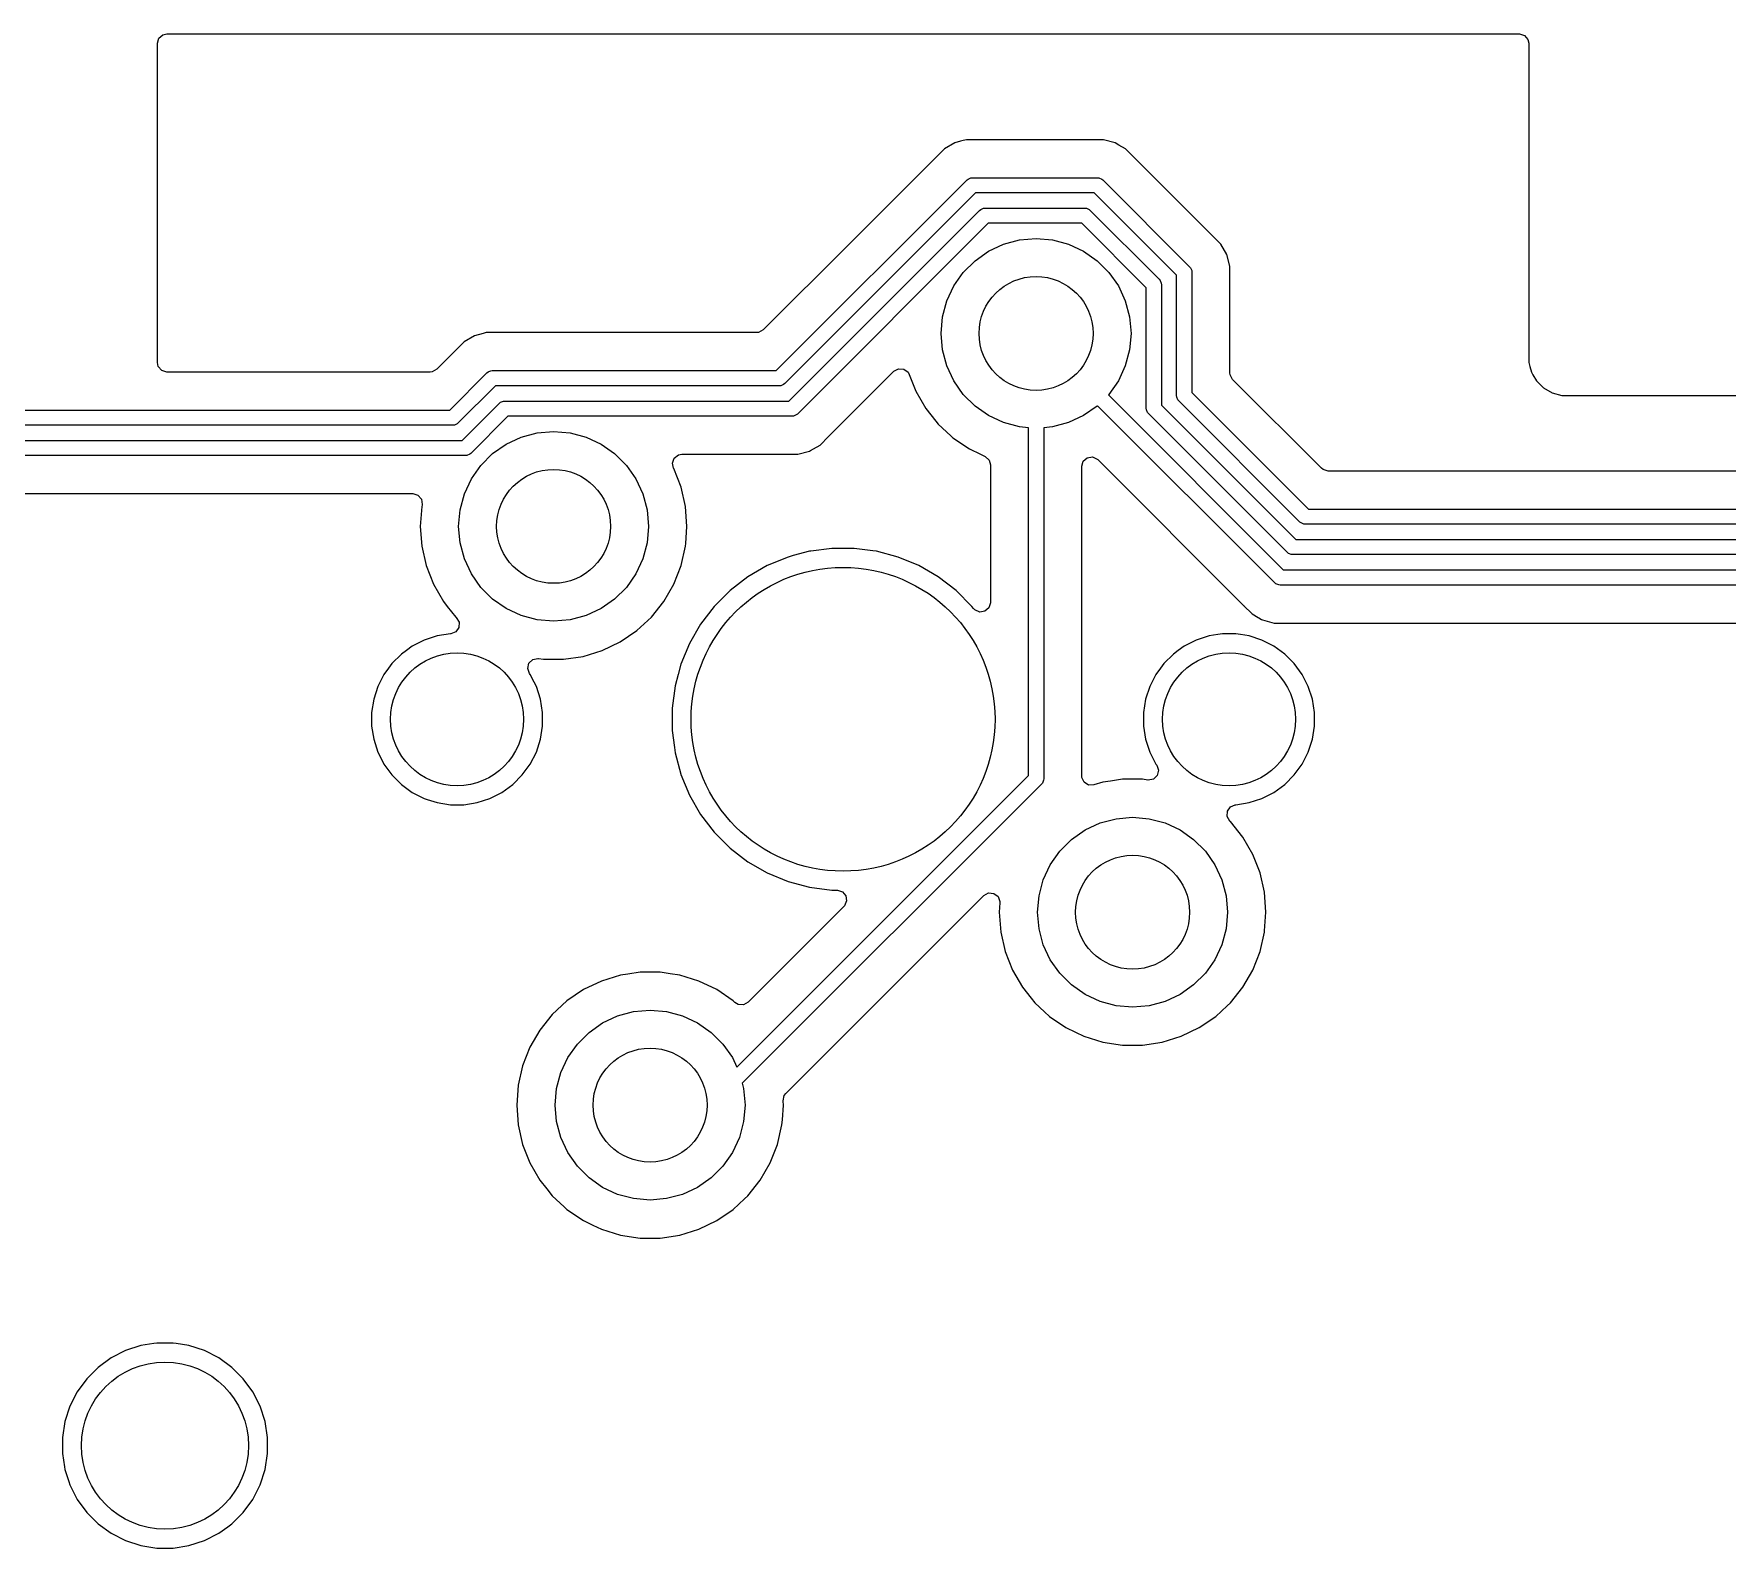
# Model space of a CAD drawing. Extents: x 98 to 223, y -135 to -41.
# Drawn here: x 134.45 to 156.73, y -61.24 to -41.3 of the extents above; entities that cross this region are included whole.
import ezdxf

# ---------------------------------------------------------------- set-up
doc = ezdxf.new("R2010")
doc.units = 0
doc.layers.add('BLACK', color=7, linetype='CONTINUOUS')

msp = doc.modelspace()

# ---------------------------------------------------------------- linework, layer by layer
at = {"layer": 'BLACK', "linetype": 'CONTINUOUS'}
for p, q in [((136.073, -41.42325), (136.092685, -41.356211)), ((136.073, -45.627375), (136.073, -41.42325)), ((136.092685, -41.356211), (136.145489, -41.310456)), ((136.145489, -41.310456), (136.197, -41.29925)), ((136.197, -41.29925), (153.998, -41.29925)), ((153.998, -41.29925), (154.065039, -41.318935)), ((154.065039, -41.318935), (154.110794, -41.371739)), ((154.110794, -41.371739), (154.122, -41.42325)), ((154.122, -41.42325), (154.122, -45.627142)), ((146.567523, -42.734176), (146.430604, -42.813225)), ((146.567528, -42.734173), (146.567523, -42.734176)), ((146.642065, -42.714201), (146.567528, -42.734173)), ((146.679333, -42.704215), (146.642065, -42.714201)), ((146.720254, -42.69325), (146.679333, -42.704214)), ((146.679333, -42.704214), (146.679333, -42.704215)), ((148.358549, -42.69325), (146.720254, -42.69325)), ((148.358565, -42.693249), (148.358549, -42.69325)), ((148.366161, -42.693249), (148.358565, -42.693249)), ((148.524275, -42.693249), (148.366161, -42.693249)), ((148.677003, -42.734173), (148.524275, -42.693249)), ((148.727118, -42.763108), (148.677003, -42.734173)), ((148.727122, -42.763109), (148.727118, -42.763108)), ((148.727122, -42.76311), (148.727122, -42.763109)), ((148.813934, -42.81323), (148.727122, -42.76311)), ((146.318792, -42.925036), (145.176507, -44.067322)), ((146.318794, -42.925034), (146.318792, -42.925036)), ((146.430596, -42.813231), (146.318794, -42.925034)), ((146.430604, -42.813225), (146.430596, -42.813231)), ((148.813935, -42.813231), (148.813934, -42.81323)), ((148.932806, -42.932102), (148.813935, -42.813231)), ((148.932808, -42.932105), (148.932806, -42.932102)), ((150.068018, -44.067314), (148.932808, -42.932105)), ((144.217892, -45.73375), (146.728603, -43.22304)), ((146.728603, -43.22304), (146.743756, -43.210603)), ((146.743756, -43.210603), (146.754314, -43.206229)), ((146.754314, -43.206229), (146.779805, -43.195671)), ((146.779805, -43.195671), (146.799314, -43.19375)), ((146.799314, -43.19375), (148.445218, -43.19375)), ((148.445218, -43.19375), (148.464727, -43.195671)), ((148.464727, -43.195671), (148.500775, -43.210603)), ((148.500775, -43.210603), (148.515929, -43.223039)), ((148.515929, -43.223039), (149.658211, -44.365322)), ((146.840735, -43.39375), (144.330025, -45.904461)), ((148.403796, -43.39375), (146.840735, -43.39375)), ((149.4875, -44.477453), (148.403796, -43.39375)), ((144.383578, -46.13375), (146.894289, -43.62304)), ((146.894289, -43.62304), (146.909442, -43.610603)), ((146.909442, -43.610603), (146.92, -43.606229)), ((146.92, -43.606229), (146.945491, -43.595671)), ((146.945491, -43.595671), (146.965, -43.59375)), ((146.965, -43.59375), (148.279532, -43.59375)), ((148.279532, -43.59375), (148.299041, -43.595671)), ((148.299041, -43.595671), (148.335089, -43.610603)), ((148.335089, -43.610603), (148.350243, -43.623039)), ((148.350243, -43.623039), (149.258211, -44.531008)), ((147.006421, -43.79375), (144.495711, -46.304461)), ((148.23811, -43.79375), (147.006421, -43.79375)), ((149.0875, -44.643139), (148.23811, -43.79375)), ((145.176507, -44.067322), (144.046898, -45.196931)), ((147.0125, -44.161218), (147.209975, -44.069134)), ((147.209975, -44.069134), (147.42044, -44.01274)), ((147.42044, -44.01274), (147.6375, -43.99375)), ((147.6375, -43.99375), (147.85456, -44.01274)), ((147.85456, -44.01274), (148.065025, -44.069134)), ((148.065025, -44.069134), (148.2625, -44.161218)), ((150.068024, -44.067322), (150.068018, -44.067314)), ((150.147073, -44.204241), (150.068024, -44.067322)), ((146.679944, -44.440265), (146.834015, -44.286194)), ((146.834015, -44.286194), (147.0125, -44.161218)), ((148.2625, -44.161218), (148.440985, -44.286194)), ((148.440985, -44.286194), (148.595056, -44.440265)), ((150.147076, -44.204246), (150.147073, -44.204241)), ((150.188001, -44.356976), (150.147076, -44.204246)), ((146.554968, -44.61875), (146.679944, -44.440265)), ((148.595056, -44.440265), (148.720032, -44.61875)), ((149.258211, -44.531008), (149.270648, -44.546161)), ((149.270648, -44.546161), (149.285579, -44.582209)), ((149.4875, -46.062378), (149.4875, -44.477453)), ((149.658211, -44.365322), (149.670647, -44.380475)), ((149.670647, -44.380475), (149.685579, -44.416523)), ((149.685579, -44.416523), (149.6875, -44.436032)), ((149.6875, -44.436032), (149.6875, -46.020956)), ((150.188, -44.525092), (150.188001, -44.525079)), ((150.188, -45.762281), (150.188, -44.525092)), ((150.188001, -44.525079), (150.188001, -44.356976)), ((146.462884, -44.816225), (146.554968, -44.61875)), ((148.720032, -44.61875), (148.812116, -44.816225)), ((149.0875, -46.228064), (149.0875, -44.643139)), ((149.285579, -44.582209), (149.2875, -44.601718)), ((149.2875, -44.601718), (149.2875, -46.186642)), ((146.40649, -45.02669), (146.462884, -44.816225)), ((148.812116, -44.816225), (148.86851, -45.02669)), ((140.400722, -45.23325), (140.361537, -45.243749)), ((143.959217, -45.23325), (140.400722, -45.23325)), ((143.985575, -45.230416), (143.959217, -45.23325)), ((144.046898, -45.196931), (143.985575, -45.230416)), ((146.3875, -45.24375), (146.40649, -45.02669)), ((148.86851, -45.02669), (148.8875, -45.24375)), ((140.111064, -45.353231), (139.99926, -45.465036)), ((140.111072, -45.353225), (140.111064, -45.353231)), ((140.247991, -45.274176), (140.111072, -45.353225)), ((140.247996, -45.274173), (140.247991, -45.274176)), ((140.361538, -45.24375), (140.247996, -45.274173)), ((140.361537, -45.243749), (140.361538, -45.24375)), ((146.40649, -45.46081), (146.3875, -45.24375)), ((146.462884, -45.671275), (146.40649, -45.46081)), ((148.86851, -45.46081), (148.812116, -45.671275)), ((148.8875, -45.24375), (148.86851, -45.46081)), ((136.084206, -45.678886), (136.073, -45.627375)), ((136.129961, -45.73169), (136.084206, -45.678886)), ((139.99926, -45.465036), (139.749241, -45.715056)), ((146.554968, -45.86875), (146.462884, -45.671275)), ((148.812116, -45.671275), (148.720032, -45.86875)), ((154.122, -45.627142), (154.135865, -45.678886)), ((154.135865, -45.678886), (154.156108, -45.754437)), ((136.197, -45.751375), (136.129961, -45.73169)), ((139.66156, -45.751375), (136.197, -45.751375)), ((139.687918, -45.748541), (139.66156, -45.751375)), ((139.749241, -45.715056), (139.687918, -45.748541)), ((139.920235, -46.251875), (140.409071, -45.76304)), ((140.409071, -45.76304), (140.424224, -45.750603)), ((140.424224, -45.750603), (140.434782, -45.746229)), ((140.434782, -45.746229), (140.460273, -45.735671)), ((140.460273, -45.735671), (140.479782, -45.73375)), ((140.479782, -45.73375), (144.217892, -45.73375)), ((144.330025, -45.904461), (144.314871, -45.916897)), ((144.915728, -46.592256), (145.766056, -45.741927)), ((145.766056, -45.741927), (145.827377, -45.708444)), ((145.827377, -45.708444), (145.897069, -45.713428)), ((145.897069, -45.713428), (145.953002, -45.7553)), ((145.953002, -45.7553), (145.969161, -45.784305)), ((145.969161, -45.784305), (146.055932, -46.005393)), ((146.679944, -46.047235), (146.554968, -45.86875)), ((148.720032, -45.86875), (148.595056, -46.047235)), ((150.190834, -45.788639), (150.188, -45.762281)), ((150.224319, -45.849962), (150.190834, -45.788639)), ((151.393788, -47.019431), (150.224319, -45.849962)), ((154.156108, -45.754437), (154.175855, -45.788639)), ((154.175855, -45.788639), (154.222, -45.868564)), ((154.222, -45.868564), (154.315186, -45.96175)), ((140.521203, -45.93375), (140.032368, -46.422586)), ((144.259314, -45.93375), (140.521203, -45.93375)), ((144.278823, -45.931829), (144.259314, -45.93375)), ((144.314871, -45.916897), (144.278823, -45.931829)), ((146.055932, -46.005393), (146.187114, -46.232607)), ((146.834015, -46.201306), (146.679944, -46.047235)), ((148.595056, -46.047235), (148.588731, -46.053559)), ((148.588731, -46.053559), (150.891422, -48.35625)), ((149.489421, -46.081887), (149.4875, -46.062378)), ((149.504353, -46.117935), (149.489421, -46.081887)), ((149.516789, -46.133089), (149.504353, -46.117935)), ((149.6875, -46.020956), (151.222793, -47.55625)), ((154.315186, -45.96175), (154.429314, -46.027642)), ((154.429314, -46.027642), (154.556608, -46.06175)), ((154.556608, -46.06175), (154.688392, -46.06175)), ((154.688392, -46.06175), (173.048, -46.06175)), ((131.676189, -46.251875), (139.920235, -46.251875)), ((140.085921, -46.651875), (140.574757, -46.16304)), ((140.686889, -46.33375), (140.198054, -46.822586)), ((140.574757, -46.16304), (140.58991, -46.150603)), ((140.58991, -46.150603), (140.603638, -46.144917)), ((140.603638, -46.144917), (140.625959, -46.135671)), ((140.625959, -46.135671), (140.645468, -46.13375)), ((140.645468, -46.13375), (144.383578, -46.13375)), ((144.425, -46.33375), (140.686889, -46.33375)), ((144.444509, -46.331829), (144.425, -46.33375)), ((144.480557, -46.316897), (144.444509, -46.331829)), ((144.495711, -46.304461), (144.480557, -46.316897)), ((146.187114, -46.232607), (146.319236, -46.398283)), ((147.0125, -46.326282), (146.834015, -46.201306)), ((147.209975, -46.418366), (147.0125, -46.326282)), ((148.2625, -46.326282), (148.065025, -46.418366)), ((148.440985, -46.201306), (148.2625, -46.326282)), ((148.447309, -46.194981), (148.440985, -46.201306)), ((150.779289, -48.526961), (148.447309, -46.194981)), ((149.089421, -46.247573), (149.0875, -46.228064)), ((149.104353, -46.283621), (149.089421, -46.247573)), ((149.116789, -46.298775), (149.104353, -46.283621)), ((150.944975, -48.12696), (149.116789, -46.298775)), ((149.2875, -46.186642), (151.057107, -47.95625)), ((151.110661, -47.72696), (149.516789, -46.133089)), ((139.961657, -46.451875), (131.71761, -46.451875)), ((139.981166, -46.449954), (139.961657, -46.451875)), ((140.017214, -46.435022), (139.981166, -46.449954)), ((140.032368, -46.422586), (140.017214, -46.435022)), ((140.859975, -46.609134), (141.07044, -46.55274)), ((141.07044, -46.55274), (141.2875, -46.53375)), ((141.2875, -46.53375), (141.50456, -46.55274)), ((141.50456, -46.55274), (141.715025, -46.609134)), ((146.319236, -46.398283), (146.350698, -46.437735)), ((146.350698, -46.437735), (146.517228, -46.592251)), ((147.42044, -46.47476), (147.209975, -46.418366)), ((147.5375, -46.485001), (147.42044, -46.47476)), ((147.5375, -51.06573), (147.5375, -46.485001)), ((147.85456, -46.47476), (147.7375, -46.485001)), ((147.7375, -46.485001), (147.7375, -51.107152)), ((148.065025, -46.418366), (147.85456, -46.47476)), ((131.841875, -46.651875), (140.085921, -46.651875)), ((140.484015, -46.826194), (140.6625, -46.701218)), ((140.6625, -46.701218), (140.859975, -46.609134)), ((141.715025, -46.609134), (141.9125, -46.701218)), ((141.9125, -46.701218), (142.090985, -46.826194)), ((144.504057, -46.834251), (144.656785, -46.793327)), ((144.656785, -46.793327), (144.670556, -46.785375)), ((144.670556, -46.785375), (144.707595, -46.763992)), ((144.707595, -46.763992), (144.707611, -46.763982)), ((144.707611, -46.763982), (144.707618, -46.763978)), ((144.707618, -46.763978), (144.793716, -46.71427)), ((144.793716, -46.71427), (144.90552, -46.602466)), ((144.90552, -46.602464), (144.915724, -46.592261)), ((144.90552, -46.602466), (144.90552, -46.602464)), ((144.915724, -46.592261), (144.915728, -46.592256)), ((146.517228, -46.592251), (146.543021, -46.616183)), ((146.543021, -46.616183), (146.759796, -46.763978)), ((146.759796, -46.763978), (146.759799, -46.763979)), ((146.759799, -46.763979), (146.759803, -46.763982)), ((146.759803, -46.763982), (146.903801, -46.833327)), ((140.127343, -46.851875), (131.883296, -46.851875)), ((140.146852, -46.849954), (140.127343, -46.851875)), ((140.1829, -46.835022), (140.146852, -46.849954)), ((140.198054, -46.822586), (140.1829, -46.835022)), ((140.204968, -47.15875), (140.329944, -46.980265)), ((140.329944, -46.980265), (140.484015, -46.826194)), ((142.090985, -46.826194), (142.245056, -46.980265)), ((142.245056, -46.980265), (142.370032, -47.15875)), ((142.851523, -46.952351), (142.874375, -46.886324)), ((142.867391, -47.017759), (142.851523, -46.952351)), ((142.867053, -47.017922), (142.867391, -47.017759)), ((142.867814, -47.019504), (142.867053, -47.017922)), ((142.867995, -47.020249), (142.867814, -47.019504)), ((142.869068, -47.022107), (142.867995, -47.020249)), ((142.874375, -46.886324), (142.929296, -46.843133)), ((142.929296, -46.843133), (142.975383, -46.83425)), ((142.975383, -46.83425), (144.338331, -46.83425)), ((144.338331, -46.83425), (144.338347, -46.834251)), ((144.338347, -46.834251), (144.345943, -46.834251)), ((144.345943, -46.834251), (144.504054, -46.834251)), ((144.504054, -46.834251), (144.504057, -46.834251)), ((146.903801, -46.833327), (146.966801, -46.863666)), ((146.966801, -46.863666), (147.018661, -46.910488)), ((147.018661, -46.910488), (147.037, -46.975386)), ((147.037, -46.975386), (147.037, -48.789211)), ((148.238, -46.992847), (148.257685, -46.925808)), ((148.238, -51.070364), (148.238, -46.992847)), ((148.257685, -46.925808), (148.310489, -46.880053)), ((148.310489, -46.880053), (148.379647, -46.870109)), ((148.379647, -46.870109), (148.443203, -46.899134)), ((148.443203, -46.899134), (148.449681, -46.905166)), ((148.449681, -46.905166), (150.365139, -48.820624)), ((151.41443, -47.036065), (151.393788, -47.019431)), ((140.112884, -47.356225), (140.204968, -47.15875)), ((142.370032, -47.15875), (142.462116, -47.356225)), ((142.96492, -47.266334), (142.869068, -47.022107)), ((151.481469, -47.05575), (151.41443, -47.036065)), ((167.574235, -47.05575), (151.481469, -47.05575)), ((132.141972, -47.352375), (139.43495, -47.352375)), ((139.43495, -47.352375), (139.501989, -47.37206)), ((139.501989, -47.37206), (139.547744, -47.424864)), ((139.547744, -47.424864), (139.557688, -47.494022)), ((140.05649, -47.56669), (140.112884, -47.356225)), ((142.462116, -47.356225), (142.51851, -47.56669)), ((143.023302, -47.52212), (142.96492, -47.266334)), ((139.551696, -47.522128), (139.532092, -47.783745)), ((139.555842, -47.503965), (139.551696, -47.522128)), ((139.557688, -47.494022), (139.555842, -47.503965)), ((140.0375, -47.78375), (140.05649, -47.56669)), ((142.51851, -47.56669), (142.5375, -47.78375)), ((143.023302, -47.522124), (143.023302, -47.52212)), ((143.023303, -47.522129), (143.023302, -47.522124)), ((143.042908, -47.783745), (143.023303, -47.522129)), ((151.222793, -47.55625), (167.660904, -47.55625)), ((139.532092, -47.783745), (139.532092, -47.783754)), ((139.532092, -47.783754), (139.551696, -48.04537)), ((140.05649, -48.00081), (140.0375, -47.78375)), ((142.5375, -47.78375), (142.51851, -48.00081)), ((143.026074, -48.008391), (143.042908, -47.783754)), ((143.042908, -47.783754), (143.042908, -47.783745)), ((151.125814, -47.739397), (151.110661, -47.72696)), ((151.136372, -47.74377), (151.125814, -47.739397)), ((151.161863, -47.754329), (151.136372, -47.74377)), ((151.181372, -47.75625), (151.161863, -47.754329)), ((167.619482, -47.75625), (151.181372, -47.75625)), ((139.551696, -48.04537), (139.551697, -48.045375)), ((139.551697, -48.045375), (139.610076, -48.301152)), ((140.112884, -48.211275), (140.05649, -48.00081)), ((142.51851, -48.00081), (142.462116, -48.211275)), ((142.96492, -48.301166), (143.023302, -48.04538)), ((143.023302, -48.04538), (143.026074, -48.008391)), ((144.657507, -48.111757), (144.442263, -48.169431)), ((144.671585, -48.109903), (144.657507, -48.111757)), ((144.949986, -48.07325), (144.671585, -48.109903)), ((144.949994, -48.07325), (144.949986, -48.07325)), ((145.245006, -48.07325), (144.949994, -48.07325)), ((145.245013, -48.07325), (145.245006, -48.07325)), ((145.488613, -48.105321), (145.245013, -48.07325)), ((145.537493, -48.111757), (145.488613, -48.105321)), ((145.822452, -48.188111), (145.537493, -48.111757)), ((150.960128, -48.139397), (150.944975, -48.12696)), ((151.057107, -47.95625), (167.495218, -47.95625)), ((139.610076, -48.301152), (139.610078, -48.301161)), ((139.610078, -48.301161), (139.61008, -48.301166)), ((139.61008, -48.301166), (139.705932, -48.545393)), ((140.204968, -48.40875), (140.112884, -48.211275)), ((142.462116, -48.211275), (142.370032, -48.40875)), ((142.869068, -48.545393), (142.96492, -48.301166)), ((144.099989, -48.301008), (143.844506, -48.448511)), ((144.099999, -48.301004), (144.099989, -48.301008)), ((144.372538, -48.188114), (144.099999, -48.301004)), ((144.372548, -48.188111), (144.372538, -48.188114)), ((144.442263, -48.169431), (144.372548, -48.188111)), ((145.822454, -48.188112), (145.822452, -48.188111)), ((145.822461, -48.188114), (145.822454, -48.188112)), ((146.095, -48.301004), (145.822461, -48.188114)), ((146.09501, -48.301008), (146.095, -48.301004)), ((146.350493, -48.448511), (146.09501, -48.301008)), ((150.891422, -48.35625), (167.329532, -48.35625)), ((150.970686, -48.14377), (150.960128, -48.139397)), ((150.996177, -48.154329), (150.970686, -48.14377)), ((151.015686, -48.15625), (150.996177, -48.154329)), ((167.453796, -48.15625), (151.015686, -48.15625)), ((139.705932, -48.545393), (139.837114, -48.772607)), ((140.329944, -48.587235), (140.204968, -48.40875)), ((142.370032, -48.40875), (142.245056, -48.587235)), ((142.737886, -48.772607), (142.869068, -48.545393)), ((143.844506, -48.448511), (143.610459, -48.628102)), ((146.58454, -48.628102), (146.350493, -48.448511)), ((150.794443, -48.539397), (150.779289, -48.526961)), ((150.830491, -48.554329), (150.794443, -48.539397)), ((150.85, -48.55625), (150.830491, -48.554329)), ((167.28811, -48.55625), (150.85, -48.55625)), ((139.837114, -48.772607), (139.888233, -48.836708)), ((140.484015, -48.741306), (140.329944, -48.587235)), ((140.6625, -48.866282), (140.484015, -48.741306)), ((142.090985, -48.741306), (141.9125, -48.866282)), ((142.245056, -48.587235), (142.090985, -48.741306)), ((142.574305, -48.977731), (142.737886, -48.772607)), ((143.610452, -48.628108), (143.401858, -48.836702)), ((143.610459, -48.628102), (143.610452, -48.628108)), ((146.584547, -48.628108), (146.58454, -48.628102)), ((146.793144, -48.836705), (146.584547, -48.628108)), ((147.037, -48.789211), (147.017315, -48.85625)), ((139.888233, -48.836708), (140.000697, -48.977734)), ((140.000697, -48.977734), (140.006877, -48.983467)), ((140.006877, -48.983467), (140.042633, -49.043494)), ((140.859975, -48.958366), (140.6625, -48.866282)), ((141.07044, -49.01476), (140.859975, -48.958366)), ((141.2875, -49.03375), (141.07044, -49.01476)), ((141.50456, -49.01476), (141.2875, -49.03375)), ((141.715025, -48.958366), (141.50456, -49.01476)), ((141.9125, -48.866282), (141.715025, -48.958366)), ((142.381979, -49.156183), (142.574305, -48.977731)), ((143.401852, -48.836709), (143.222261, -49.070756)), ((143.401858, -48.836702), (143.401852, -48.836709)), ((146.814625, -48.864699), (146.793144, -48.836705)), ((146.831797, -48.882924), (146.814625, -48.864699)), ((146.895353, -48.911949), (146.831797, -48.882924)), ((146.964511, -48.902005), (146.895353, -48.911949)), ((147.017315, -48.85625), (146.964511, -48.902005)), ((150.365139, -48.820624), (150.365149, -48.820635)), ((150.365149, -48.820635), (150.369479, -48.824965)), ((150.369479, -48.824965), (150.36948, -48.824966)), ((150.36948, -48.824966), (150.481284, -48.93677)), ((150.481284, -48.93677), (150.562168, -48.983467)), ((150.562168, -48.983467), (150.568095, -48.986889)), ((150.568095, -48.986889), (150.568097, -48.986891)), ((150.568097, -48.986891), (150.606151, -49.008861)), ((150.606151, -49.008861), (150.618215, -49.015827)), ((150.618215, -49.015827), (150.770943, -49.05675)), ((139.753943, -49.225964), (139.58546, -49.280706)), ((139.928928, -49.198248), (139.753943, -49.225964)), ((139.932288, -49.197984), (139.928928, -49.198248)), ((139.936006, -49.197634), (139.932288, -49.197984)), ((140.000511, -49.170785), (139.936006, -49.197634)), ((140.04026, -49.113324), (140.000511, -49.170785)), ((140.042633, -49.043494), (140.04026, -49.113324)), ((142.165204, -49.303978), (142.381979, -49.156183)), ((143.222261, -49.070756), (143.074758, -49.326239)), ((149.913943, -49.225964), (149.74546, -49.280706)), ((150.030595, -49.207488), (149.913943, -49.225964)), ((150.088921, -49.19825), (150.030595, -49.207488)), ((150.266079, -49.19825), (150.088921, -49.19825)), ((150.329196, -49.208247), (150.266079, -49.19825)), ((150.441056, -49.225964), (150.329196, -49.208247)), ((150.609539, -49.280706), (150.441056, -49.225964)), ((150.770943, -49.05675), (164.999617, -49.05675)), ((139.284283, -49.465269), (139.159019, -49.590533)), ((139.284284, -49.465269), (139.284283, -49.465269)), ((139.284286, -49.465267), (139.284284, -49.465269)), ((139.349604, -49.417811), (139.284286, -49.465267)), ((139.427609, -49.361136), (139.349604, -49.417811)), ((139.585457, -49.280707), (139.427609, -49.361136)), ((139.58546, -49.280706), (139.585457, -49.280707)), ((141.678115, -49.495146), (141.928823, -49.417813)), ((141.928823, -49.417813), (142.165204, -49.303978)), ((143.074754, -49.326249), (142.961864, -49.598788)), ((143.074758, -49.326239), (143.074754, -49.326249)), ((149.444283, -49.465269), (149.319019, -49.590533)), ((149.444284, -49.465269), (149.444283, -49.465269)), ((149.444286, -49.465267), (149.444284, -49.465269)), ((149.509604, -49.417811), (149.444286, -49.465267)), ((149.587609, -49.361136), (149.509604, -49.417811)), ((149.745457, -49.280707), (149.587609, -49.361136)), ((149.74546, -49.280706), (149.745457, -49.280707)), ((150.609542, -49.280707), (150.609539, -49.280706)), ((150.76739, -49.361136), (150.609542, -49.280707)), ((150.910714, -49.465267), (150.76739, -49.361136)), ((151.035983, -49.590536), (150.910714, -49.465267)), ((139.114296, -49.652088), (139.054886, -49.733859)), ((139.159017, -49.590536), (139.114296, -49.652088)), ((139.159019, -49.590534), (139.159017, -49.590536)), ((139.159019, -49.590533), (139.159019, -49.590534)), ((140.946222, -49.653722), (140.962048, -49.585668)), ((140.969702, -49.719528), (140.946222, -49.653722)), ((140.962048, -49.585668), (141.012154, -49.536973)), ((141.012154, -49.536973), (141.080632, -49.523098)), ((141.080632, -49.523098), (141.088492, -49.524026)), ((141.088492, -49.524026), (141.156318, -49.53425)), ((141.156318, -49.53425), (141.418682, -49.53425)), ((141.418682, -49.53425), (141.678115, -49.495146)), ((142.961861, -49.598798), (142.925672, -49.73386)), ((142.961864, -49.598788), (142.961861, -49.598798)), ((149.274296, -49.652088), (149.214886, -49.733859)), ((149.319017, -49.590536), (149.274296, -49.652088)), ((149.319019, -49.590534), (149.319017, -49.590536)), ((149.319019, -49.590533), (149.319019, -49.590534)), ((151.140114, -49.73386), (151.035983, -49.590536)), ((138.974456, -49.89171), (138.919714, -50.060193)), ((138.974457, -49.891707), (138.974456, -49.89171)), ((139.054886, -49.733859), (138.974457, -49.891707)), ((140.979029, -49.732367), (140.969702, -49.719528)), ((140.980114, -49.73386), (140.979029, -49.732367)), ((141.03269, -49.837045), (140.980114, -49.73386)), ((141.060542, -49.891707), (141.03269, -49.837045)), ((141.060542, -49.891708), (141.060542, -49.891707)), ((141.115286, -50.060195), (141.060542, -49.891708)), ((142.885506, -49.883765), (142.847, -50.176236)), ((142.885508, -49.883754), (142.885506, -49.883765)), ((142.925672, -49.73386), (142.885508, -49.883754)), ((149.134456, -49.89171), (149.079714, -50.060193)), ((149.134457, -49.891707), (149.134456, -49.89171)), ((149.214886, -49.733859), (149.134457, -49.891707)), ((151.145601, -49.744629), (151.140114, -49.73386)), ((151.220542, -49.891707), (151.145601, -49.744629)), ((151.220542, -49.891708), (151.220542, -49.891707)), ((151.275286, -50.060195), (151.220542, -49.891708)), ((138.919714, -50.060193), (138.892, -50.235171)), ((141.143, -50.235171), (141.115286, -50.060195)), ((149.079714, -50.060193), (149.052, -50.235171)), ((151.303, -50.235171), (151.275286, -50.060195)), ((138.892, -50.235171), (138.892, -50.412328)), ((141.143, -50.412329), (141.143, -50.235171)), ((142.847, -50.176236), (142.847, -50.471263)), ((149.052, -50.235171), (149.052, -50.412328)), ((151.303, -50.412329), (151.303, -50.235171)), ((138.892, -50.412328), (138.919714, -50.587306)), ((138.919714, -50.587306), (138.974456, -50.755789)), ((141.060542, -50.755792), (141.115286, -50.587305)), ((141.115286, -50.587305), (141.143, -50.412329)), ((142.847, -50.471263), (142.876484, -50.695205)), ((149.052, -50.412328), (149.079714, -50.587306)), ((149.079714, -50.587306), (149.134456, -50.755789)), ((151.220542, -50.755792), (151.275286, -50.587305)), ((151.275286, -50.587305), (151.303, -50.412329)), ((138.974456, -50.755789), (138.974457, -50.755792)), ((138.974457, -50.755792), (139.03126, -50.867272)), ((140.980114, -50.91364), (141.060542, -50.755792)), ((142.876484, -50.695205), (142.885507, -50.763743)), ((142.885507, -50.763743), (142.96174, -51.04825)), ((149.134456, -50.755789), (149.134457, -50.755792)), ((149.134457, -50.755792), (149.214887, -50.913642)), ((151.140114, -50.91364), (151.220542, -50.755792)), ((139.03126, -50.867272), (139.054886, -50.91364)), ((139.054886, -50.91364), (139.159017, -51.056964)), ((140.875983, -51.056964), (140.980114, -50.91364)), ((149.214887, -50.913642), (149.225298, -50.927972)), ((149.225298, -50.927972), (149.248777, -50.993779)), ((149.248777, -50.993779), (149.232951, -51.061832)), ((151.035983, -51.056964), (151.140114, -50.91364)), ((139.159017, -51.056964), (139.284286, -51.182233)), ((139.284286, -51.182233), (139.42761, -51.286364)), ((140.60739, -51.286364), (140.750714, -51.182233)), ((140.750714, -51.182233), (140.875983, -51.056964)), ((142.96174, -51.04825), (142.961861, -51.048701)), ((142.961861, -51.048701), (142.961864, -51.048711)), ((142.961864, -51.048711), (143.074754, -51.32125)), ((143.698689, -54.90454), (147.5375, -51.06573)), ((147.708211, -51.177863), (143.769675, -55.116398)), ((147.720647, -51.162709), (147.708211, -51.177863)), ((147.724936, -51.152354), (147.720647, -51.162709)), ((147.735579, -51.126661), (147.724936, -51.152354)), ((147.7375, -51.107152), (147.735579, -51.126661)), ((148.239513, -51.089678), (148.238, -51.070364)), ((148.2694, -51.152834), (148.239513, -51.089678)), ((148.328686, -51.189805), (148.2694, -51.152834)), ((148.398549, -51.188855), (148.328686, -51.189805)), ((148.516872, -51.152357), (148.398549, -51.188855)), ((148.516882, -51.152355), (148.516872, -51.152357)), ((148.516885, -51.152354), (148.516882, -51.152355)), ((148.614747, -51.137603), (148.516885, -51.152354)), ((148.776312, -51.11325), (148.614747, -51.137603)), ((148.776318, -51.11325), (148.776312, -51.11325)), ((149.038682, -51.11325), (148.776318, -51.11325)), ((149.038689, -51.11325), (149.038682, -51.11325)), ((149.106498, -51.123471), (149.038689, -51.11325)), ((149.114366, -51.124401), (149.106498, -51.123471)), ((149.182844, -51.110526), (149.114366, -51.124401)), ((149.232951, -51.061832), (149.182844, -51.110526)), ((150.76739, -51.286364), (150.910714, -51.182233)), ((150.910714, -51.182233), (151.035983, -51.056964)), ((139.42761, -51.286364), (139.496077, -51.32125)), ((139.496077, -51.32125), (139.585457, -51.366792)), ((139.585457, -51.366792), (139.58546, -51.366793)), ((139.58546, -51.366793), (139.622052, -51.378682)), ((139.622052, -51.378682), (139.753945, -51.421536)), ((139.753945, -51.421536), (139.928921, -51.44925)), ((139.928921, -51.44925), (139.928922, -51.44925)), ((139.928922, -51.44925), (140.106078, -51.44925)), ((140.106078, -51.44925), (140.106079, -51.44925)), ((140.106079, -51.44925), (140.281055, -51.421536)), ((140.281055, -51.421536), (140.449542, -51.366792)), ((140.449542, -51.366792), (140.60739, -51.286364)), ((143.074754, -51.32125), (143.074758, -51.32126)), ((143.074758, -51.32126), (143.222261, -51.576743)), ((150.154739, -51.534175), (150.194488, -51.476714)), ((150.194488, -51.476714), (150.258993, -51.449865)), ((150.258993, -51.449865), (150.262727, -51.449514)), ((150.262727, -51.449514), (150.266076, -51.44925)), ((150.266076, -51.44925), (150.266079, -51.44925)), ((150.266079, -51.44925), (150.441055, -51.421536)), ((150.441055, -51.421536), (150.609542, -51.366792)), ((150.609542, -51.366792), (150.76739, -51.286364)), ((143.222261, -51.576743), (143.401852, -51.81079)), ((148.2825, -51.781218), (148.479975, -51.689134)), ((148.479975, -51.689134), (148.69044, -51.63274)), ((148.69044, -51.63274), (148.9075, -51.61375)), ((148.9075, -51.61375), (149.12456, -51.63274)), ((149.12456, -51.63274), (149.335025, -51.689134)), ((149.335025, -51.689134), (149.5325, -51.781218)), ((150.152366, -51.604004), (150.154739, -51.534175)), ((150.188122, -51.664031), (150.152366, -51.604004)), ((150.194298, -51.669761), (150.188122, -51.664031)), ((150.194299, -51.669762), (150.194298, -51.669761)), ((150.194303, -51.669767), (150.194299, -51.669762)), ((150.194305, -51.669769), (150.194303, -51.669767)), ((150.357886, -51.874893), (150.194305, -51.669769)), ((143.401852, -51.81079), (143.401858, -51.810797)), ((143.401858, -51.810797), (143.610452, -52.019391)), ((147.949944, -52.060265), (148.104015, -51.906194)), ((148.104015, -51.906194), (148.2825, -51.781218)), ((149.5325, -51.781218), (149.710985, -51.906194)), ((149.710985, -51.906194), (149.865056, -52.060265)), ((150.489068, -52.102107), (150.357886, -51.874893)), ((143.610452, -52.019391), (143.610459, -52.019397)), ((143.610459, -52.019397), (143.844506, -52.198988)), ((147.824968, -52.23875), (147.949944, -52.060265)), ((149.865056, -52.060265), (149.990032, -52.23875)), ((150.58492, -52.346334), (150.489068, -52.102107)), ((143.844506, -52.198988), (144.099989, -52.346491)), ((144.099989, -52.346491), (144.09999, -52.346491)), ((144.09999, -52.346491), (144.099993, -52.346493)), ((144.099993, -52.346493), (144.372548, -52.459389)), ((147.732884, -52.436225), (147.824968, -52.23875)), ((149.990032, -52.23875), (150.082116, -52.436225)), ((150.643302, -52.60212), (150.58492, -52.346334)), ((144.372548, -52.459389), (144.657507, -52.535743)), ((144.657507, -52.535743), (144.949994, -52.57425)), ((144.949994, -52.57425), (144.950001, -52.57425)), ((144.950001, -52.57425), (145.021804, -52.57425)), ((145.021804, -52.57425), (145.088843, -52.593935)), ((147.67649, -52.64669), (147.732884, -52.436225)), ((150.082116, -52.436225), (150.13851, -52.64669)), ((145.109485, -52.785931), (143.846469, -54.048946)), ((144.596214, -54.997671), (146.949968, -52.643917)), ((145.088843, -52.593935), (145.134598, -52.646739)), ((145.115517, -52.779453), (145.109485, -52.785931)), ((145.144542, -52.715897), (145.115517, -52.779453)), ((145.134598, -52.646739), (145.144542, -52.715897)), ((146.949968, -52.643917), (147.011289, -52.610434)), ((147.011289, -52.610434), (147.080981, -52.615418)), ((147.080981, -52.615418), (147.136914, -52.65729)), ((147.136914, -52.65729), (147.161331, -52.722754)), ((147.1613, -52.740866), (147.152092, -52.863745)), ((147.161331, -52.722754), (147.1613, -52.740866)), ((147.6575, -52.86375), (147.67649, -52.64669)), ((150.13851, -52.64669), (150.1575, -52.86375)), ((150.643302, -52.602124), (150.643302, -52.60212)), ((150.643303, -52.602129), (150.643302, -52.602124)), ((150.662908, -52.863745), (150.643303, -52.602129)), ((147.152092, -52.863745), (147.152092, -52.863754)), ((147.152092, -52.863754), (147.171696, -53.12537)), ((147.67649, -53.08081), (147.6575, -52.86375)), ((150.1575, -52.86375), (150.13851, -53.08081)), ((150.644553, -53.108689), (150.662908, -52.863754)), ((150.662908, -52.863754), (150.662908, -52.863745)), ((147.171696, -53.12537), (147.171697, -53.125375)), ((147.171697, -53.125375), (147.230076, -53.381152)), ((147.732884, -53.291275), (147.67649, -53.08081)), ((150.13851, -53.08081), (150.082116, -53.291275)), ((150.58492, -53.381166), (150.643302, -53.12538)), ((150.643302, -53.12538), (150.644553, -53.108689)), ((147.230076, -53.381152), (147.230078, -53.381161)), ((147.230078, -53.381161), (147.23008, -53.381166)), ((147.23008, -53.381166), (147.325932, -53.625393)), ((147.824968, -53.48875), (147.732884, -53.291275)), ((150.082116, -53.291275), (149.990032, -53.48875)), ((150.489068, -53.625393), (150.58492, -53.381166)), ((142.166876, -53.692356), (141.916173, -53.769688)), ((142.166882, -53.692355), (142.166876, -53.692356)), ((142.166885, -53.692354), (142.166882, -53.692355)), ((142.264747, -53.677603), (142.166885, -53.692354)), ((142.426312, -53.65325), (142.264747, -53.677603)), ((142.426318, -53.65325), (142.426312, -53.65325)), ((142.688682, -53.65325), (142.426318, -53.65325)), ((142.688687, -53.65325), (142.688682, -53.65325)), ((142.823323, -53.673544), (142.688687, -53.65325)), ((142.948115, -53.692354), (142.823323, -53.673544)), ((142.948119, -53.692355), (142.948115, -53.692354)), ((142.948123, -53.692356), (142.948119, -53.692355)), ((143.198827, -53.769688), (142.948123, -53.692356)), ((147.325932, -53.625393), (147.457114, -53.852607)), ((147.949944, -53.667235), (147.824968, -53.48875)), ((148.104015, -53.821306), (147.949944, -53.667235)), ((149.865056, -53.667235), (149.710985, -53.821306)), ((149.990032, -53.48875), (149.865056, -53.667235)), ((150.357886, -53.852607), (150.489068, -53.625393)), ((141.679802, -53.883518), (141.46302, -54.031317)), ((141.679803, -53.883517), (141.679802, -53.883518)), ((141.916173, -53.769688), (141.679803, -53.883517)), ((143.435196, -53.883517), (143.198825, -53.769688)), ((143.198825, -53.769688), (143.198827, -53.769688)), ((143.435197, -53.883518), (143.435196, -53.883517)), ((143.4352, -53.88352), (143.435197, -53.883518)), ((143.435204, -53.883522), (143.4352, -53.88352)), ((143.651979, -54.031317), (143.435204, -53.883522)), ((147.457114, -53.852607), (147.572543, -53.99735)), ((148.2825, -53.946282), (148.104015, -53.821306)), ((149.710985, -53.821306), (149.5325, -53.946282)), ((150.194305, -54.057731), (150.357886, -53.852607)), ((141.46302, -54.031317), (141.270698, -54.209764)), ((143.651983, -54.03132), (143.651979, -54.031317)), ((143.674446, -54.052163), (143.651983, -54.03132)), ((143.715454, -54.077447), (143.674446, -54.052163)), ((143.785146, -54.082431), (143.715454, -54.077447)), ((143.846469, -54.048946), (143.785146, -54.082431)), ((147.572543, -53.99735), (147.620698, -54.057735)), ((147.620698, -54.057735), (147.746841, -54.174777)), ((148.479975, -54.038366), (148.2825, -53.946282)), ((148.69044, -54.09476), (148.479975, -54.038366)), ((148.9075, -54.11375), (148.69044, -54.09476)), ((149.12456, -54.09476), (148.9075, -54.11375)), ((149.335025, -54.038366), (149.12456, -54.09476)), ((149.5325, -53.946282), (149.335025, -54.038366)), ((150.001979, -54.236183), (150.151233, -54.097695)), ((150.151233, -54.097695), (150.194301, -54.057735)), ((150.194301, -54.057733), (150.194305, -54.057731)), ((150.194301, -54.057735), (150.194301, -54.057733)), ((141.270698, -54.209764), (141.107114, -54.414893)), ((141.754015, -54.446194), (141.9325, -54.321218)), ((141.9325, -54.321218), (142.129975, -54.229134)), ((142.129975, -54.229134), (142.34044, -54.17274)), ((142.34044, -54.17274), (142.5575, -54.15375)), ((142.5575, -54.15375), (142.77456, -54.17274)), ((142.77456, -54.17274), (142.985025, -54.229134)), ((142.985025, -54.229134), (143.1825, -54.321218)), ((143.1825, -54.321218), (143.360985, -54.446194)), ((147.746841, -54.174777), (147.813021, -54.236183)), ((147.813021, -54.236183), (148.029796, -54.383978)), ((149.785204, -54.383978), (150.001979, -54.236183)), ((141.107114, -54.414893), (140.975932, -54.642106)), ((141.599944, -54.600265), (141.754015, -54.446194)), ((143.360985, -54.446194), (143.515056, -54.600265)), ((148.029796, -54.383978), (148.029801, -54.38398)), ((148.029801, -54.38398), (148.029802, -54.383981)), ((148.029802, -54.383981), (148.029803, -54.383982)), ((148.029803, -54.383982), (148.155343, -54.444438)), ((148.155343, -54.444438), (148.266173, -54.497811)), ((148.266173, -54.497811), (148.266174, -54.497811)), ((148.266174, -54.497811), (148.266177, -54.497813)), ((148.266177, -54.497813), (148.516885, -54.575146)), ((148.516885, -54.575146), (148.776318, -54.61425)), ((149.038682, -54.61425), (149.298115, -54.575146)), ((149.298115, -54.575146), (149.548823, -54.497813)), ((149.548823, -54.497813), (149.785204, -54.383978)), ((140.975932, -54.642106), (140.880082, -54.886328)), ((141.382884, -54.976225), (141.474968, -54.77875)), ((141.474968, -54.77875), (141.599944, -54.600265)), ((143.515056, -54.600265), (143.640032, -54.77875)), ((143.640032, -54.77875), (143.698689, -54.90454)), ((148.776318, -54.61425), (149.038682, -54.61425)), ((140.880076, -54.886347), (140.821697, -55.142124)), ((140.880082, -54.886328), (140.880076, -54.886347)), ((141.32649, -55.18669), (141.382884, -54.976225)), ((144.344568, -55.249317), (144.596214, -54.997671)), ((140.821696, -55.142129), (140.802092, -55.403745)), ((140.821697, -55.142124), (140.821696, -55.142129)), ((141.3075, -55.40375), (141.32649, -55.18669)), ((143.769675, -55.116398), (143.78851, -55.18669)), ((143.78851, -55.18669), (143.8075, -55.40375)), ((144.323217, -55.27794), (144.344568, -55.249317)), ((140.802092, -55.403745), (140.802092, -55.403754)), ((140.802092, -55.403754), (140.821696, -55.66537)), ((141.32649, -55.62081), (141.3075, -55.40375)), ((143.8075, -55.40375), (143.78851, -55.62081)), ((144.298355, -55.597956), (144.312908, -55.403754)), ((144.308599, -55.34626), (144.323217, -55.27794)), ((144.308865, -55.349806), (144.308599, -55.34626)), ((144.312908, -55.403749), (144.308865, -55.349806)), ((144.312908, -55.403754), (144.312908, -55.403749)), ((140.821696, -55.66537), (140.821697, -55.665375)), ((140.821697, -55.665375), (140.880076, -55.921152)), ((141.382884, -55.831275), (141.32649, -55.62081)), ((143.78851, -55.62081), (143.732116, -55.831275)), ((144.23492, -55.921166), (144.293302, -55.66538)), ((144.293302, -55.66538), (144.298355, -55.597956)), ((140.880076, -55.921152), (140.880078, -55.921161)), ((140.880078, -55.921161), (140.88008, -55.921166)), ((140.88008, -55.921166), (140.975932, -56.165393)), ((141.474968, -56.02875), (141.382884, -55.831275)), ((143.732116, -55.831275), (143.640032, -56.02875)), ((144.139068, -56.165393), (144.23492, -55.921166)), ((141.599944, -56.207235), (141.474968, -56.02875)), ((143.640032, -56.02875), (143.515056, -56.207235)), ((140.975932, -56.165393), (141.107114, -56.392607)), ((141.754015, -56.361306), (141.599944, -56.207235)), ((141.9325, -56.486282), (141.754015, -56.361306)), ((143.360985, -56.361306), (143.1825, -56.486282)), ((143.515056, -56.207235), (143.360985, -56.361306)), ((144.007886, -56.392607), (144.139068, -56.165393)), ((141.107114, -56.392607), (141.196654, -56.504886)), ((141.196654, -56.504886), (141.270698, -56.597735)), ((141.270698, -56.597735), (141.42676, -56.742538)), ((142.129975, -56.578366), (141.9325, -56.486282)), ((142.34044, -56.63476), (142.129975, -56.578366)), ((142.985025, -56.578366), (142.77456, -56.63476)), ((143.1825, -56.486282), (142.985025, -56.578366)), ((143.801559, -56.637393), (143.844301, -56.597735)), ((143.844301, -56.597733), (143.844305, -56.597731)), ((143.844301, -56.597735), (143.844301, -56.597733)), ((143.844305, -56.597731), (144.007886, -56.392607)), ((141.42676, -56.742538), (141.463021, -56.776183)), ((141.463021, -56.776183), (141.679796, -56.923978)), ((142.5575, -56.65375), (142.34044, -56.63476)), ((142.77456, -56.63476), (142.5575, -56.65375)), ((143.435204, -56.923978), (143.651979, -56.776183)), ((143.651979, -56.776183), (143.801559, -56.637393)), ((141.679796, -56.923978), (141.679801, -56.92398)), ((141.679801, -56.92398), (141.679802, -56.923981)), ((141.679802, -56.923981), (141.679803, -56.923982)), ((141.679803, -56.923982), (141.805343, -56.984438)), ((141.805343, -56.984438), (141.916173, -57.037811)), ((141.916173, -57.037811), (141.916174, -57.037811)), ((141.916174, -57.037811), (141.916177, -57.037813)), ((141.916177, -57.037813), (142.166885, -57.115146)), ((142.948115, -57.115146), (143.198823, -57.037813)), ((143.198823, -57.037813), (143.435204, -56.923978)), ((142.166885, -57.115146), (142.426318, -57.15425)), ((142.426318, -57.15425), (142.688682, -57.15425)), ((142.688682, -57.15425), (142.948115, -57.115146)), ((135.85626, -58.569003), (135.654085, -58.634694)), ((136.024271, -58.542393), (135.85626, -58.569003)), ((136.066213, -58.53575), (136.024271, -58.542393)), ((136.278787, -58.53575), (136.066213, -58.53575)), ((136.320729, -58.542393), (136.278787, -58.53575)), ((136.48874, -58.569003), (136.320729, -58.542393)), ((136.488741, -58.569003), (136.48874, -58.569003)), ((136.488743, -58.569004), (136.488741, -58.569003)), ((136.690912, -58.634693), (136.488743, -58.569004)), ((135.464679, -58.731201), (135.292713, -58.85614)), ((135.654085, -58.634694), (135.464679, -58.731201)), ((136.690913, -58.634693), (136.690912, -58.634693)), ((136.690914, -58.634694), (136.690913, -58.634693)), ((136.88032, -58.731201), (136.690914, -58.634694)), ((137.052286, -58.85614), (136.88032, -58.731201)), ((135.14239, -59.006463), (135.017451, -59.178429)), ((135.292713, -58.85614), (135.14239, -59.006463)), ((137.202609, -59.006463), (137.052286, -58.85614)), ((137.327548, -59.178429), (137.202609, -59.006463)), ((135.017451, -59.178429), (134.920944, -59.367835)), ((137.327549, -59.178431), (137.327548, -59.178429)), ((137.327551, -59.178434), (137.327549, -59.178431)), ((137.424057, -59.367838), (137.327551, -59.178434)), ((134.920944, -59.367835), (134.855253, -59.57001)), ((137.489746, -59.570007), (137.424057, -59.367838)), ((134.855253, -59.57001), (134.822, -59.779963)), ((137.523, -59.779963), (137.489746, -59.570007)), ((134.822, -59.779963), (134.822, -59.992536)), ((137.523, -59.992537), (137.523, -59.779963)), ((134.822, -59.992536), (134.849513, -60.16625)), ((134.849513, -60.16625), (134.855254, -60.202493)), ((137.489746, -60.202493), (137.523, -59.992537)), ((134.855254, -60.202493), (134.906384, -60.359855)), ((134.906384, -60.359855), (134.920944, -60.404664)), ((137.424057, -60.404662), (137.489746, -60.202493)), ((134.920944, -60.404664), (135.017451, -60.59407)), ((135.017451, -60.59407), (135.14239, -60.766036)), ((137.202609, -60.766036), (137.327548, -60.59407)), ((137.327547, -60.59407), (137.327551, -60.594066)), ((137.327548, -60.59407), (137.327547, -60.59407)), ((137.327551, -60.594066), (137.424057, -60.404662)), ((135.14239, -60.766036), (135.292713, -60.916359)), ((137.052292, -60.916354), (137.202604, -60.766042)), ((137.202604, -60.766042), (137.202606, -60.766038)), ((137.202606, -60.766038), (137.202609, -60.766036)), ((135.292713, -60.916359), (135.464679, -61.041298)), ((135.464679, -61.041298), (135.464681, -61.041299)), ((135.464681, -61.041299), (135.464684, -61.041301)), ((135.464684, -61.041301), (135.654088, -61.137807)), ((136.690912, -61.137807), (136.880316, -61.041301)), ((136.880316, -61.041301), (136.997882, -60.955885)), ((136.997882, -60.955885), (137.052286, -60.916359)), ((137.052286, -60.916359), (137.052288, -60.916356)), ((137.052288, -60.916356), (137.052292, -60.916354)), ((135.654088, -61.137807), (135.856257, -61.203496)), ((135.856257, -61.203496), (136.066213, -61.23675)), ((136.066213, -61.23675), (136.066214, -61.23675)), ((136.066214, -61.23675), (136.278786, -61.23675)), ((136.278786, -61.23675), (136.278787, -61.23675)), ((136.278787, -61.23675), (136.488743, -61.203496)), ((136.488743, -61.203496), (136.690912, -61.137807))]:
    msp.add_line(p, q, dxfattribs=at)
at = {"layer": 'BLACK'}
for centre, radius in [((147.6375, -45.24375), 0.75), ((141.2875, -47.78375), 0.75), ((145.0975, -50.32375), 2), ((140.0175, -50.32375), 0.875), ((150.1775, -50.32375), 0.875), ((148.9075, -52.86375), 0.75), ((142.5575, -55.40375), 0.75), ((136.1725, -59.88625), 1.1)]:
    msp.add_circle(centre, radius, dxfattribs=at)

doc.saveas('drawing.dxf')
